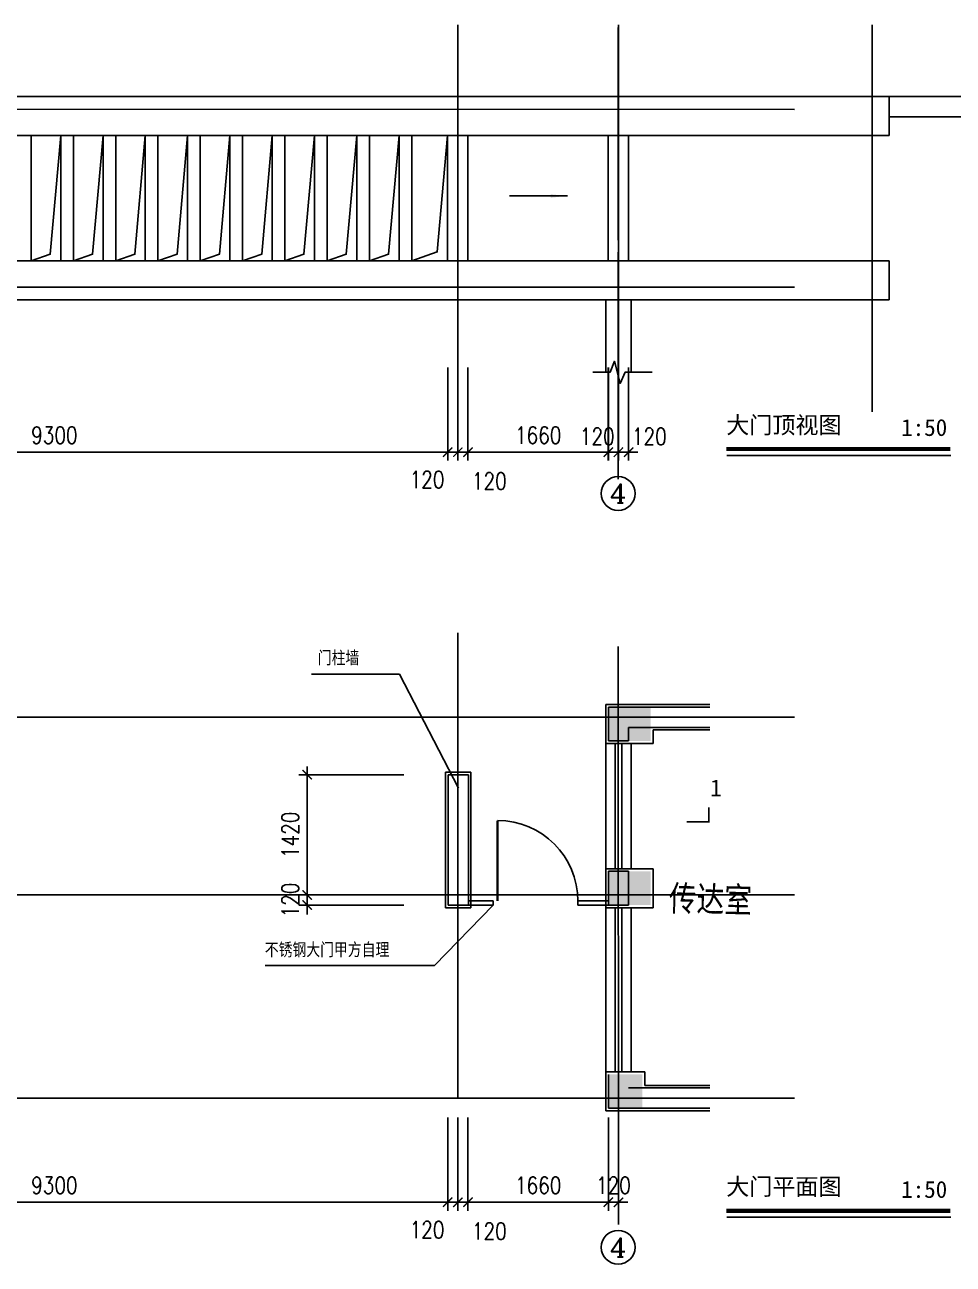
# Model space of a CAD drawing. Extents: x 156584 to 263272, y 27267 to 65241.
# Drawn here: x 234024 to 245002, y 27267 to 41914 of the extents above; entities that cross this region are included whole.
import ezdxf
from ezdxf.enums import TextEntityAlignment as Align

# ---------------------------------------------------------------- set-up
doc = ezdxf.new("R2010")
doc.units = 0
doc.header["$LTSCALE"] = 100
doc.header["$MEASUREMENT"] = 0
doc.header["$PDMODE"] = 34
doc.layers.get('0').update_dxf_attribs({"color": 1, "linetype": 'CONTINUOUS'})
doc.layers.get('DEFPOINTS').update_dxf_attribs({"linetype": 'CONTINUOUS'})
for name, color, linetype in [('A', 43, 'CONTINUOUS'), ('AXIS', 3, 'CONTINUOUS'), ('AXIS_TEXT', 7, 'CONTINUOUS'), ('DOTE', 252, 'CONTINUOUS'), ('DRAW', 62, 'CONTINUOUS'), ('FENSHUA', 253, 'CONTINUOUS'), ('PUB_DIM', 9, 'CONTINUOUS'), ('PUB_HATCH', 8, 'CONTINUOUS'), ('PUB_TEXT', 7, 'CONTINUOUS'), ('WALL', 255, 'CONTINUOUS'), ('WINDOW', 142, 'CONTINUOUS'), ('柱', 7, 'CONTINUOUS')]:
    doc.layers.add(name, color=color, linetype=linetype)
doc.styles.add('COMPLEX', font='COMPLEX')
doc.styles.add('DIM_FONT', font='SIMPLEX', dxfattribs={"width": 0.8})
doc.styles.add('HEI', font='simhei.ttf', dxfattribs={"width": 0.8})
doc.styles.add('SONG', font='SIMSUN.TTF', dxfattribs={"width": 0.8})
doc.dimstyles.new('3', dxfattribs={"dimscale": 0, "dimtxt": 125, "dimasz": 110, "dimexe": 100, "dimexo": 0, "dimgap": 100, "dimtad": 1, "dimdec": 0, "dimlfac": -1, "dimtxsty": 'DIM_FONT', "dimblk": '_DIMX', "dimblk1": 'ARCHTICK', "dimblk2": 'ARCHTICK', "dimsah": 1, "dimcen": 0.09, "dimdle": 100, "dimclrd": 256, "dimclre": 256, "dimclrt": 256, "dimazin": 3, "dimtfac": 5, "dimtdec": 0, "dimtix": 1, "dimtmove": 0, "dimatfit": 3, "dimtolj": 1, "dimtzin": 0})

# ---------------------------------------------------------------- blocks, each defined once
blk = doc.blocks.new('_A0TSS')
at = {"const_width": 0.03}
blk.add_lwpolyline([(-0.45, 0), (-0.45, -0.95)], dxfattribs=at)
blk.add_arc((-0.45, 0), 0.95, 270, 0)
blk = doc.blocks.new('_ARCHTICK')
at = {"color": 0, "linetype": 'BYBLOCK', "const_width": 0.15}
blk.add_lwpolyline([(-0.5, -0.5), (0.5, 0.5)], dxfattribs=at)
blk = doc.blocks.new('*D84')
at = {"linetype": 'BYBLOCK'}
for p, q in [((18128, 185374), (18128, 184273)), ((27428, 185374), (27428, 184273)), ((18028, 184373), (27528, 184373))]:
    blk.add_line(p, q, dxfattribs=at)
at = {"layer": 'DEFPOINTS', "color": 0, "linetype": 'BYBLOCK'}
for p in [(18128, 185374), (27428, 185374), (27428, 184373)]:
    blk.add_point(p, dxfattribs=at)
at = {"linetype": 'BYBLOCK', "xscale": 110, "yscale": 110, "zscale": 110, "rotation": 180}
blk.add_blockref('_ARCHTICK', (18128, 184373), dxfattribs=at)
at = {"linetype": 'BYBLOCK', "xscale": 110, "yscale": 110, "zscale": 110}
blk.add_blockref('_ARCHTICK', (27428, 184373), dxfattribs=at)
at = {"linetype": 'BYBLOCK', "insert": (22778, 184573), "char_height": 200, "attachment_point": 5, "style": 'DIM_FONT'}
blk.add_mtext('\\A1;9300', dxfattribs=at)
blk = doc.blocks.new('_DIMX')
blk.add_line((-150, 0), (150, 0))
at = {"const_width": 50}
blk.add_lwpolyline([(-70, -70), (70, 70)], dxfattribs=at)
blk = doc.blocks.new('*D85')
at = {"linetype": 'BYBLOCK'}
for p, q in [((27428, 185374), (27428, 184273)), ((27548, 185374), (27548, 184273)), ((27428, 184373), (27318, 184373)), ((27428, 184373), (27548, 184373)), ((27428, 184373), (27548, 184373)), ((27548, 184373), (27658, 184373))]:
    blk.add_line(p, q, dxfattribs=at)
at = {"layer": 'DEFPOINTS', "color": 0, "linetype": 'BYBLOCK'}
for p in [(27428, 185374), (27548, 185374), (27548, 184373)]:
    blk.add_point(p, dxfattribs=at)
at = {"linetype": 'BYBLOCK', "xscale": 110, "yscale": 110, "zscale": 110}
blk.add_blockref('_ARCHTICK', (27428, 184373), dxfattribs=at)
at = {"linetype": 'BYBLOCK', "xscale": 110, "yscale": 110, "zscale": 110, "rotation": 180}
blk.add_blockref('_ARCHTICK', (27548, 184373), dxfattribs=at)
at = {"linetype": 'BYBLOCK', "insert": (27184, 184048), "char_height": 200, "attachment_point": 5, "style": 'DIM_FONT'}
blk.add_mtext('\\A1;120', dxfattribs=at)
blk = doc.blocks.new('*D95')
at = {"linetype": 'BYBLOCK'}
for p, q in [((27668, 185374), (27668, 184273)), ((29328, 185374), (29328, 184273)), ((27568, 184373), (29428, 184373))]:
    blk.add_line(p, q, dxfattribs=at)
at = {"layer": 'DEFPOINTS', "color": 0, "linetype": 'BYBLOCK'}
for p in [(27668, 185374), (29328, 185374), (29328, 184373)]:
    blk.add_point(p, dxfattribs=at)
at = {"linetype": 'BYBLOCK', "xscale": 110, "yscale": 110, "zscale": 110, "rotation": 180}
blk.add_blockref('_ARCHTICK', (27668, 184373), dxfattribs=at)
at = {"linetype": 'BYBLOCK', "xscale": 110, "yscale": 110, "zscale": 110}
blk.add_blockref('_ARCHTICK', (29328, 184373), dxfattribs=at)
at = {"linetype": 'BYBLOCK', "insert": (28498, 184573), "char_height": 200, "attachment_point": 5, "style": 'DIM_FONT'}
blk.add_mtext('\\A1;1660', dxfattribs=at)
blk = doc.blocks.new('*D96')
at = {"linetype": 'BYBLOCK'}
for p, q in [((29328, 185374), (29328, 184273)), ((29448, 185374), (29448, 184273)), ((29328, 184373), (29218, 184373)), ((29328, 184373), (29448, 184373)), ((29448, 184373), (29558, 184373))]:
    blk.add_line(p, q, dxfattribs=at)
at = {"layer": 'DEFPOINTS', "color": 0, "linetype": 'BYBLOCK'}
for p in [(29328, 185374), (29448, 185374), (29448, 184373)]:
    blk.add_point(p, dxfattribs=at)
at = {"linetype": 'BYBLOCK', "xscale": 110, "yscale": 110, "zscale": 110}
blk.add_blockref('_ARCHTICK', (29328, 184373), dxfattribs=at)
at = {"linetype": 'BYBLOCK', "xscale": 110, "yscale": 110, "zscale": 110, "rotation": 180}
blk.add_blockref('_ARCHTICK', (29448, 184373), dxfattribs=at)
at = {"linetype": 'BYBLOCK', "insert": (29388, 184573), "char_height": 200, "attachment_point": 5, "style": 'DIM_FONT'}
blk.add_mtext('\\A1;120', dxfattribs=at)
blk = doc.blocks.new('*D97')
at = {"linetype": 'BYBLOCK'}
for p, q in [((27548, 185374), (27548, 184273)), ((27668, 185374), (27668, 184273)), ((27548, 184373), (27438, 184373)), ((27548, 184373), (27668, 184373)), ((27548, 184373), (27668, 184373)), ((27668, 184373), (27778, 184373))]:
    blk.add_line(p, q, dxfattribs=at)
at = {"layer": 'DEFPOINTS', "color": 0, "linetype": 'BYBLOCK'}
for p in [(27548, 185374), (27668, 185374), (27668, 184373)]:
    blk.add_point(p, dxfattribs=at)
at = {"linetype": 'BYBLOCK', "xscale": 110, "yscale": 110, "zscale": 110}
blk.add_blockref('_ARCHTICK', (27548, 184373), dxfattribs=at)
at = {"linetype": 'BYBLOCK', "xscale": 110, "yscale": 110, "zscale": 110, "rotation": 180}
blk.add_blockref('_ARCHTICK', (27668, 184373), dxfattribs=at)
at = {"linetype": 'BYBLOCK', "insert": (27920, 184031), "char_height": 200, "attachment_point": 5, "style": 'DIM_FONT'}
blk.add_mtext('\\A1;120', dxfattribs=at)
blk = doc.blocks.new('*D111')
at = {"linetype": 'BYBLOCK'}
for p, q in [((18128, 194238), (18128, 193137)), ((27428, 194238), (27428, 193137)), ((18028, 193237), (27528, 193237))]:
    blk.add_line(p, q, dxfattribs=at)
at = {"layer": 'DEFPOINTS', "color": 0, "linetype": 'BYBLOCK'}
for p in [(18128, 194238), (27428, 194238), (27428, 193237)]:
    blk.add_point(p, dxfattribs=at)
at = {"linetype": 'BYBLOCK', "xscale": 110, "yscale": 110, "zscale": 110, "rotation": 180}
blk.add_blockref('_ARCHTICK', (18128, 193237), dxfattribs=at)
at = {"linetype": 'BYBLOCK', "xscale": 110, "yscale": 110, "zscale": 110}
blk.add_blockref('_ARCHTICK', (27428, 193237), dxfattribs=at)
at = {"linetype": 'BYBLOCK', "insert": (22778, 193437), "char_height": 200, "attachment_point": 5, "style": 'DIM_FONT'}
blk.add_mtext('\\A1;9300', dxfattribs=at)
blk = doc.blocks.new('*D112')
at = {"linetype": 'BYBLOCK'}
for p, q in [((27428, 194238), (27428, 193137)), ((27548, 194238), (27548, 193137)), ((27428, 193237), (27318, 193237)), ((27428, 193237), (27548, 193237)), ((27428, 193237), (27548, 193237)), ((27548, 193237), (27658, 193237))]:
    blk.add_line(p, q, dxfattribs=at)
at = {"layer": 'DEFPOINTS', "color": 0, "linetype": 'BYBLOCK'}
for p in [(27428, 194238), (27548, 194238), (27548, 193237)]:
    blk.add_point(p, dxfattribs=at)
at = {"linetype": 'BYBLOCK', "xscale": 110, "yscale": 110, "zscale": 110}
blk.add_blockref('_ARCHTICK', (27428, 193237), dxfattribs=at)
at = {"linetype": 'BYBLOCK', "xscale": 110, "yscale": 110, "zscale": 110, "rotation": 180}
blk.add_blockref('_ARCHTICK', (27548, 193237), dxfattribs=at)
at = {"linetype": 'BYBLOCK', "insert": (27184, 192913), "char_height": 200, "attachment_point": 5, "style": 'DIM_FONT'}
blk.add_mtext('\\A1;120', dxfattribs=at)
blk = doc.blocks.new('*D121')
at = {"linetype": 'BYBLOCK'}
for p, q in [((27668, 194238), (27668, 193137)), ((29328, 194238), (29328, 193137)), ((27568, 193237), (29428, 193237))]:
    blk.add_line(p, q, dxfattribs=at)
at = {"layer": 'DEFPOINTS', "color": 0, "linetype": 'BYBLOCK'}
for p in [(27668, 194238), (29328, 194238), (29328, 193237)]:
    blk.add_point(p, dxfattribs=at)
at = {"linetype": 'BYBLOCK', "xscale": 110, "yscale": 110, "zscale": 110, "rotation": 180}
blk.add_blockref('_ARCHTICK', (27668, 193237), dxfattribs=at)
at = {"linetype": 'BYBLOCK', "xscale": 110, "yscale": 110, "zscale": 110}
blk.add_blockref('_ARCHTICK', (29328, 193237), dxfattribs=at)
at = {"linetype": 'BYBLOCK', "insert": (28498, 193437), "char_height": 200, "attachment_point": 5, "style": 'DIM_FONT'}
blk.add_mtext('\\A1;1660', dxfattribs=at)
blk = doc.blocks.new('*D122')
at = {"linetype": 'BYBLOCK'}
for p, q in [((27504, 194238), (27504, 193137)), ((27624, 194238), (27624, 193137)), ((27504, 193237), (27394, 193237)), ((27504, 193237), (27624, 193237)), ((27504, 193237), (27624, 193237)), ((27624, 193237), (27734, 193237))]:
    blk.add_line(p, q, dxfattribs=at)
at = {"layer": 'DEFPOINTS', "color": 0, "linetype": 'BYBLOCK'}
for p in [(27504, 194238), (27624, 194238), (27624, 193237)]:
    blk.add_point(p, dxfattribs=at)
at = {"linetype": 'BYBLOCK', "xscale": 110, "yscale": 110, "zscale": 110}
blk.add_blockref('_ARCHTICK', (27504, 193237), dxfattribs=at)
at = {"linetype": 'BYBLOCK', "xscale": 110, "yscale": 110, "zscale": 110, "rotation": 180}
blk.add_blockref('_ARCHTICK', (27624, 193237), dxfattribs=at)
at = {"linetype": 'BYBLOCK', "insert": (27373, 193423), "char_height": 200, "attachment_point": 5, "style": 'DIM_FONT'}
blk.add_mtext('\\A1;120', dxfattribs=at)
blk = doc.blocks.new('*D123')
at = {"linetype": 'BYBLOCK'}
for p, q in [((27548, 194238), (27548, 193137)), ((27668, 194238), (27668, 193137)), ((27548, 193237), (27438, 193237)), ((27548, 193237), (27668, 193237)), ((27548, 193237), (27668, 193237)), ((27668, 193237), (27778, 193237))]:
    blk.add_line(p, q, dxfattribs=at)
at = {"layer": 'DEFPOINTS', "color": 0, "linetype": 'BYBLOCK'}
for p in [(27548, 194238), (27668, 194238), (27668, 193237)]:
    blk.add_point(p, dxfattribs=at)
at = {"linetype": 'BYBLOCK', "xscale": 110, "yscale": 110, "zscale": 110}
blk.add_blockref('_ARCHTICK', (27548, 193237), dxfattribs=at)
at = {"linetype": 'BYBLOCK', "xscale": 110, "yscale": 110, "zscale": 110, "rotation": 180}
blk.add_blockref('_ARCHTICK', (27668, 193237), dxfattribs=at)
at = {"linetype": 'BYBLOCK', "insert": (27920, 192896), "char_height": 200, "attachment_point": 5, "style": 'DIM_FONT'}
blk.add_mtext('\\A1;120', dxfattribs=at)
blk = doc.blocks.new('_ARROW')
blk.add_solid([(0, 0), (-1, 0.1), (-1, -0.1)])
blk = doc.blocks.new('_AXISO')
blk.add_circle((0, 0), 0.5)
at = {"layer": 'AXIS_TEXT', "style": 'COMPLEX', "width": 1.041667}
blk.add_attdef('A', text='', height=0.56, dxfattribs=at).set_placement((-0.25, -0.28), (0.25, -0.28), align=Align.FIT)
blk = doc.blocks.new('*D159')
at = {"linetype": 'BYBLOCK'}
for p, q in [((23943, 187383), (23943, 187493)), ((25086, 187383), (23843, 187383)), ((23943, 187263), (23943, 187383)), ((25086, 187263), (23843, 187263)), ((23943, 187263), (23943, 187153))]:
    blk.add_line(p, q, dxfattribs=at)
at = {"layer": 'DEFPOINTS', "color": 0, "linetype": 'BYBLOCK'}
for p in [(23943, 187383), (25086, 187383), (25086, 187263)]:
    blk.add_point(p, dxfattribs=at)
at = {"linetype": 'BYBLOCK', "xscale": 110, "yscale": 110, "zscale": 110}
for p, rotation in [((23943, 187383), 269.9984592710133), ((23943, 187263), 89.99845927101327)]:
    blk.add_blockref('_ARCHTICK', p, dxfattribs=dict(at, rotation=rotation))
at = {"linetype": 'BYBLOCK', "insert": (23743, 187323), "char_height": 200, "attachment_point": 5, "rotation": 89.9985, "style": 'DIM_FONT'}
blk.add_mtext('\\A1;120', dxfattribs=at)
blk = doc.blocks.new('*D160')
at = {"linetype": 'BYBLOCK'}
for p, q in [((25086, 188803), (23843, 188803)), ((23943, 187283), (23943, 188903)), ((25086, 187383), (23843, 187383))]:
    blk.add_line(p, q, dxfattribs=at)
at = {"layer": 'DEFPOINTS', "color": 0, "linetype": 'BYBLOCK'}
for p in [(23943, 188803), (25086, 188803), (25086, 187383)]:
    blk.add_point(p, dxfattribs=at)
at = {"linetype": 'BYBLOCK', "xscale": 110, "yscale": 110, "zscale": 110}
for p, rotation in [((23943, 188803), 89.99845927101327), ((23943, 187383), 269.9984592710133)]:
    blk.add_blockref('_ARCHTICK', p, dxfattribs=dict(at, rotation=rotation))
at = {"linetype": 'BYBLOCK', "insert": (23743, 188093), "char_height": 200, "attachment_point": 5, "rotation": 89.9985, "style": 'DIM_FONT'}
blk.add_mtext('\\A1;1420', dxfattribs=at)
blk = doc.blocks.new('*D161')
at = {"linetype": 'BYBLOCK'}
for p, q in [((27624, 194238), (27624, 193137)), ((27744, 194238), (27744, 193137)), ((27624, 193237), (27514, 193237)), ((27624, 193237), (27744, 193237)), ((27624, 193237), (27744, 193237)), ((27744, 193237), (27854, 193237))]:
    blk.add_line(p, q, dxfattribs=at)
at = {"layer": 'DEFPOINTS', "color": 0, "linetype": 'BYBLOCK'}
for p in [(27624, 194238), (27744, 194238), (27744, 193237)]:
    blk.add_point(p, dxfattribs=at)
at = {"linetype": 'BYBLOCK', "xscale": 110, "yscale": 110, "zscale": 110}
blk.add_blockref('_ARCHTICK', (27624, 193237), dxfattribs=at)
at = {"linetype": 'BYBLOCK', "xscale": 110, "yscale": 110, "zscale": 110, "rotation": 180}
blk.add_blockref('_ARCHTICK', (27744, 193237), dxfattribs=at)
at = {"linetype": 'BYBLOCK', "insert": (27988, 193423), "char_height": 200, "attachment_point": 5, "style": 'DIM_FONT'}
blk.add_mtext('\\A1;120', dxfattribs=at)

msp = doc.modelspace()

# ---------------------------------------------------------------- linework, layer by layer
at = {"layer": 'DOTE'}
for p, q in [((239144, 37341.3), (239144, 41913.6)), ((241041, 36544.9), (241044, 41913.6)), ((244044, 37341.3), (244044, 41913.6)), ((241044, 36848), (241040.6, 41882.1)), ((244244, 40604.5), (244244, 41064.4)), ((226144.2, 40915), (243123.9, 40914.5)), ((226144.2, 38815), (243123.9, 38814.5)), ((239144, 29230.6), (239144, 34729.4)), ((241044, 27734.3), (241040.7, 34564.8)), ((226144.2, 33730.7), (243123.9, 33730.3)), ((226144.2, 31630.7), (243123.9, 31630.3)), ((243123.9, 29230.3), (226144.2, 29230.7))]:
    msp.add_line(p, q, dxfattribs=at)
at = {"layer": 'DRAW'}
for p, q in [((242323.7, 36825.1), (244973.5, 36825.1)), ((242323.7, 27821.2), (244973.5, 27821.2))]:
    msp.add_line(p, q, dxfattribs=at)
at = {"layer": 'DRAW', "const_width": 50}
for points in [[(244968.8, 36901), (242319.1, 36901)], [(244968.8, 27897.2), (242319.1, 27897.2)]]:
    msp.add_lwpolyline(points, dxfattribs=at)
at = {"layer": 'FENSHUA'}
for p, q in [((240894, 41064.4), (226988.3, 41064.5)), ((244244, 41064.4), (240894, 41064.4)), ((244244, 41064.4), (245420.2, 41064.4)), ((244244, 40824.4), (245420.2, 40824.4)), ((240894, 40604.4), (226988.3, 40604.5)), ((234098.8, 40604.4), (234098.8, 39124.5)), ((234448.8, 40604.4), (234448.8, 39124.5)), ((234598.8, 40604.4), (234598.8, 39124.5)), ((234948.8, 40604.4), (234948.8, 39124.5)), ((235098.8, 40604.4), (235098.8, 39124.5)), ((235448.8, 40604.4), (235448.8, 39124.5)), ((235598.8, 40604.4), (235598.8, 39124.5)), ((235948.8, 40604.4), (235948.8, 39124.5)), ((236098.8, 40604.4), (236098.8, 39124.5)), ((236448.8, 40604.4), (236448.8, 39124.5)), ((236598.8, 40604.4), (236598.8, 39124.5)), ((236948.8, 40604.4), (236948.8, 39124.5)), ((237098.8, 40604.4), (237098.8, 39124.5)), ((237448.8, 40604.4), (237448.8, 39124.5)), ((237598.8, 40604.4), (237598.8, 39124.5)), ((237948.8, 40604.4), (237948.8, 39124.5)), ((238098.8, 40604.4), (238098.8, 39124.5)), ((238448.8, 40604.4), (238448.8, 39124.5)), ((238598.8, 40604.4), (238598.8, 39124.5)), ((239023.8, 40604.4), (239023.8, 39124.5)), ((239264, 40604.4), (239264, 39124.5)), ((240923.2, 40604.4), (240923.2, 39124.5)), ((241163.4, 40604.4), (241163.4, 39124.5)), ((240894, 39124.5), (241194, 39124.5)), ((241194, 39124.5), (244244, 39124.5)), ((244244, 38664.5), (244244, 39124.5)), ((241194, 37812.8), (241194, 38664.5)), ((241194, 38664.5), (244244, 38664.5)), ((242123.9, 33880.2), (240894, 33880.2)), ((241454, 33580.6), (242123.9, 33580.6)), ((241194, 31940.3), (241194, 33420.3)), ((240894, 31940.3), (241194, 31940.3)), ((241194, 31940.3), (241454.4, 31940.3)), ((241454.4, 31480.3), (241454.4, 31940.3)), ((241194, 29540.6), (241194, 31480.3)), ((241194, 31480.3), (241454.4, 31480.3)), ((240894, 29540.6), (241354, 29540.6)), ((241354, 29380.2), (241354, 29540.6)), ((242123.9, 29380.2), (241354, 29380.2)), ((240894, 29080.6), (242123.9, 29080.6))]:
    msp.add_line(p, q, dxfattribs=at)
msp.add_lwpolyline([(241442.8, 37809.9), (241124.4, 37809.9), (241063.2, 37675.2), (240995.9, 37938.3), (240946.9, 37809.9), (240738.7, 37809.9)], dxfattribs=at)
at = {"layer": 'PUB_DIM'}
for p, q in [((240894, 40604.5), (244244, 40604.5)), ((240894, 39124.5), (226988.3, 39124.5)), ((240894, 38664.5), (226988.3, 38664.5)), ((240894, 38664.5), (241194, 38664.5)), ((240894, 38664.5), (240894, 37809.9)), ((240894, 33880.2), (240894, 29080.6)), ((241454, 33580.6), (241454, 33420.3)), ((240894, 33420.3), (241454, 33420.3)), ((238998.6, 31480.3), (238998.6, 33080.3)), ((239298.6, 33080.3), (238998.6, 33080.3)), ((239298.6, 31480.3), (239298.6, 33080.3)), ((239298.6, 31480.3), (238998.6, 31480.3)), ((240894, 31480.3), (241194, 31480.3))]:
    msp.add_line(p, q, dxfattribs=at)
msp.add_lwpolyline([(240441, 39890.4), (239756.8, 39890.4)], dxfattribs=at)
at = {"layer": 'PUB_HATCH'}
for p, q in [((238455.4, 34237.9), (237416, 34237.9)), ((239152.1, 32892.8), (238455.4, 34237.9)), ((239563.6, 31510.3), (238870.3, 30798.5)), ((238870.3, 30798.5), (236866.8, 30798.5))]:
    msp.add_line(p, q, dxfattribs=at)
for points in [[(234448.8, 40604.4), (234325.3, 39201.4), (234098.8, 39124.5)], [(234948.8, 40604.4), (234825.3, 39201.4), (234598.8, 39124.5)], [(235448.8, 40604.4), (235325.3, 39201.4), (235098.8, 39124.5)], [(235948.8, 40604.4), (235825.3, 39201.4), (235598.8, 39124.5)], [(236448.8, 40604.4), (236325.3, 39201.4), (236098.8, 39124.5)], [(236948.8, 40604.4), (236825.3, 39201.4), (236598.8, 39124.5)], [(237448.8, 40604.4), (237325.3, 39201.4), (237098.8, 39124.5)], [(237948.8, 40604.4), (237825.3, 39201.4), (237598.8, 39124.5)], [(238448.8, 40604.4), (238325.3, 39201.4), (238098.8, 39124.5)], [(239023.8, 40604.4), (238900.7, 39229.4), (238598.8, 39124.5)]]:
    msp.add_lwpolyline(points, dxfattribs=at)
at = {"layer": 'PUB_HATCH', "const_width": 20}
msp.add_lwpolyline([(242111.6, 32664.1), (242111.6, 32493.9), (241848.8, 32493.9)], dxfattribs=at)
at = {"layer": 'WALL'}
for p, q in [((240924, 33450.3), (240924, 33850.3)), ((242123.9, 33850.3), (240924, 33850.3)), ((241164, 33450.3), (241164, 33610.3)), ((242123.9, 33610.3), (241164, 33610.3)), ((240924, 33450.3), (241164, 33450.3)), ((239028.6, 31510.3), (239028.6, 33050.3)), ((239268.6, 33050.3), (239028.6, 33050.3)), ((239268.6, 31510.3), (239268.6, 33050.3)), ((240924, 31510.3), (240924, 31910.3)), ((240924, 31910.3), (241164, 31910.3)), ((241164, 31510.3), (241164, 31910.3)), ((239268.6, 31510.3), (239028.6, 31510.3)), ((240924, 31510.3), (241164, 31510.3)), ((240924, 29111.2), (240924, 29510.3)), ((240924, 29110.6), (240924, 29510.3)), ((242123.9, 29350.2), (241164, 29350.2)), ((240924, 29110.6), (242123.9, 29110.6))]:
    msp.add_line(p, q, dxfattribs=at)
at = {"layer": 'WINDOW'}
for p, q in [((241004, 31940.3), (241004, 33420.3)), ((241084, 31940.3), (241084, 33420.3)), ((239268.6, 31560.3), (239563.6, 31560.3)), ((239268.6, 31510.3), (239563.6, 31510.3)), ((239563.6, 31510.3), (239563.6, 31560.3)), ((240563.6, 31510.3), (240563.6, 31560.3)), ((240563.6, 31560.3), (240924.9, 31560.3)), ((240563.6, 31510.3), (240924.9, 31510.3)), ((241004, 29540.6), (241004, 31480.3)), ((241084, 29540.6), (241084, 31480.3))]:
    msp.add_line(p, q, dxfattribs=at)
at = {"layer": '柱'}
for points in [[(241424, 33450.3), (240924, 33450.3), (241424, 33850.3), (240924, 33850.3)], [(241424.4, 31510.3), (240924.4, 31510.3), (241424.4, 31910.3), (240924.4, 31910.3)], [(241324, 29110.6), (240924, 29110.6), (241324, 29510.6), (240924, 29510.6)]]:
    msp.add_solid(points, dxfattribs=at)

# ---------------------------------------------------------------- block references
at = {"layer": 'AXIS'}
ref = msp.add_blockref('_AXISO', (241040.2, 36375.6), dxfattribs=dict(at, xscale=-400, yscale=400, zscale=400))
ref.add_attrib('A', '4', dxfattribs={"layer": 'AXIS_TEXT', "height": 224, "style": 'COMPLEX', "width": 1.171875}).set_placement((240940.2, 36263.6), (241140.2, 36263.6), align=Align.FIT)
ref = msp.add_blockref('_AXISO', (241040.2, 27466.9), dxfattribs=dict(at, xscale=-400, yscale=400, zscale=400))
ref.add_attrib('A', '4', dxfattribs={"layer": 'AXIS_TEXT', "height": 224, "style": 'COMPLEX', "width": 1.171875}).set_placement((240940.2, 27354.9), (241140.2, 27354.9), align=Align.FIT)
at = {"layer": 'PUB_DIM', "xscale": 200, "yscale": 200, "zscale": 200}
msp.add_blockref('_ARROW', (240441, 39890.4), dxfattribs=at)
at = {"layer": 'WINDOW', "xscale": 1000, "yscale": -1000, "zscale": 1000, "rotation": 359.999764633}
msp.add_blockref('_A0TSS', (240063.6, 31560.3), dxfattribs=at)

# ---------------------------------------------------------------- texts
at = {"layer": 'A', "style": 'HEI'}
for s, p in [('大门顶视图', (242317.3, 37083.9)), ('1:50', (244386.5, 37054.8)), ('1', (242128.5, 32795.6)), ('大门平面图', (242317.3, 28084.4)), ('1:50', (244386.5, 28051))]:
    msp.add_text(s, height=200, dxfattribs=at).set_placement(p)
at = {"layer": 'PUB_DIM', "style": 'SONG', "width": 0.8}
for s, p in [('门柱墙', (237488.9, 34359.6)), ('不锈钢大门甲方自理', (236861.9, 30910.9))]:
    msp.add_text(s, height=150, dxfattribs=at).set_placement(p)
at = {"layer": 'PUB_TEXT', "style": 'SONG', "width": 0.8}
msp.add_text('传达室', height=300, rotation=358.57532, dxfattribs=at).set_placement((241636.8, 31444.4))

# ---------------------------------------------------------------- dimensions: what is measured, and where the dimension line sits
at = {"layer": 'PUB_DIM'}
for p1, p2, distance, picture, middle, set_off in [((229723.8, 37863.9), (239023.8, 37863.9), -1000.9, '*D111', (234373.8, 37063), (211596.1, -156374)), ((239264, 37863.9), (240923.9, 37863.9), -1000.9, '*D121', (240094, 37063), (211596.1, -156374)), ((238505.9, 31510.3), (238505.9, 31630.4), 1143.5, '*D159', (237162.4, 31570.4), (213419.7, -155752.5)), ((229723.8, 28999.6), (239023.8, 28999.6), -1000.9, '*D84', (234373.8, 28198.7), (211596.1, -156374)), ((239264, 28999.6), (240923.9, 28999.6), -1000.9, '*D95', (240094, 28198.7), (211596.1, -156374)), ((240923.9, 28999.6), (241043.9, 28999.6), -1000.9, '*D96', (240983.9, 28198.7), (211596.1, -156374))]:
    dim = msp.add_aligned_dim(p1=p1, p2=p2, distance=distance, dimstyle='3', override={"dimscale": 1, "dimtxt": 200}, dxfattribs=at)
    dim.commit()
    dim.dimension.update_dxf_attribs({"geometry": picture, "text_midpoint": middle, "insert": set_off})
for base, p1, p2, picture, middle, set_off in [((239143.8, 36863), (239023.8, 37863.9), (239143.8, 37863.9), '*D112', (238780.1, 36538.8), (211596.1, -156374)), ((239263.8, 36863), (239143.8, 37863.9), (239263.8, 37863.9), '*D123', (239516.1, 36521.7), (211596.1, -156374)), ((241043.9, 36863), (240923.9, 37863.9), (241043.9, 37863.9), '*D122', (240793.1, 37049.4), (213419.7, -156374)), ((241164, 36863), (241044, 37863.9), (241164, 37863.9), '*D161', (241407.2, 37049.4), (213419.7, -156374)), ((239143.8, 27998.7), (239023.8, 28999.6), (239143.8, 28999.6), '*D85', (238780.1, 27674.5), (211596.1, -156374)), ((239263.8, 27998.7), (239143.8, 28999.6), (239263.8, 28999.6), '*D97', (239516.1, 27657.4), (211596.1, -156374))]:
    dim = msp.add_linear_dim(base=base, p1=p1, p2=p2, angle=0, dimstyle='3', override={"dimscale": 1, "dimtxt": 200}, dxfattribs=at)
    dim.commit()
    dim.dimension.update_dxf_attribs({"geometry": picture, "text_midpoint": middle, "dimtype": 129, "insert": set_off})
dim = msp.add_linear_dim(base=(237362.4, 33050.3), p1=(238505.9, 31630.4), p2=(238505.9, 33050.3), angle=269.99846, dimstyle='3', override={"dimscale": 1, "dimtxt": 200}, dxfattribs=at)
dim.commit()
dim.dimension.update_dxf_attribs({"geometry": '*D160', "text_midpoint": (237162.4, 32340.4), "insert": (213419.7, -155752.5)})

doc.saveas('drawing.dxf')
